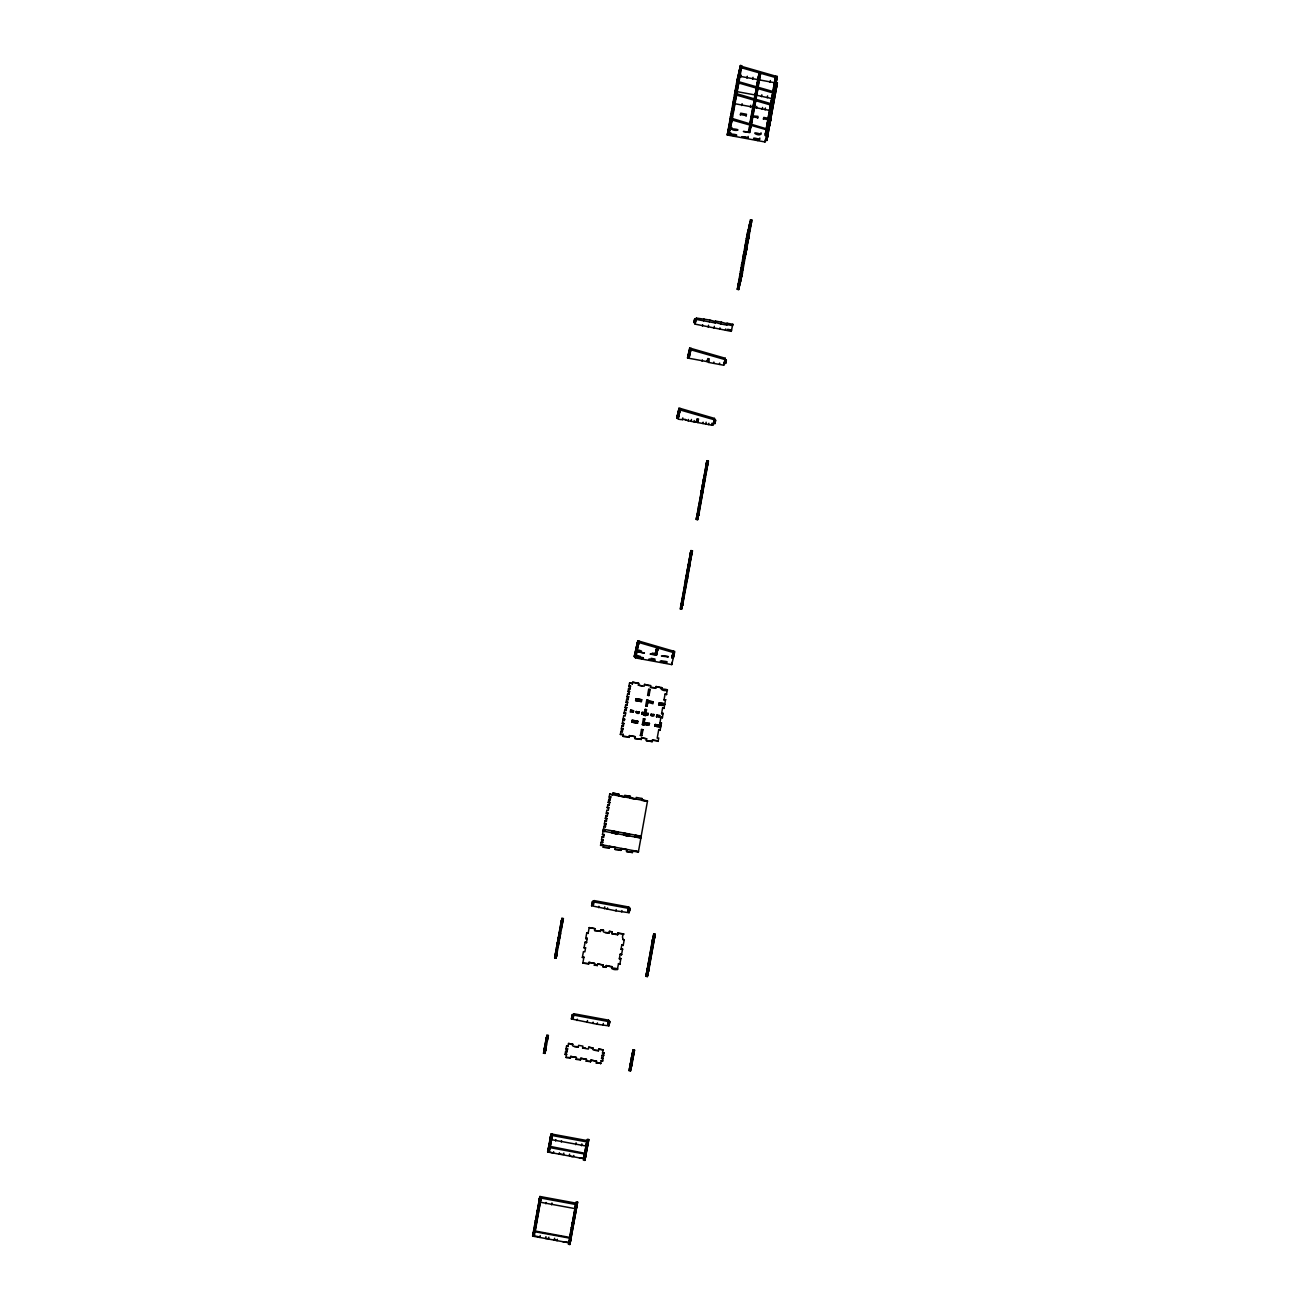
<?xml version="1.0" encoding="UTF-8"?>
<svg xmlns="http://www.w3.org/2000/svg" width="1310" height="1310" viewBox="0 0 1310 1310"><rect width="100%" height="100%" fill="white"/><g stroke="black" fill="none" stroke-linecap="round" stroke-linejoin="round"><path stroke-width="1.5" d="M563.382 918.572L563.136 919.604L561.695 919.325L561.941 918.31L563.382 918.572L556.193 957.692L554.638 957.938L561.237 921.372L562.678 921.651M561.941 918.31L555.227 955.383L556.668 955.645M556.079 958.199L557.159 952.304L555.718 952.042M557.995 947.425L556.553 947.163L557.995 947.425L558.83 942.872L557.389 942.611M559.681 937.993L558.24 937.731L559.681 937.993L560.516 933.44L559.075 933.178M543.486 1053.289L545.042 1053.043L543.486 1053.289L544.076 1050.407M545.288 1051.701L543.846 1051.439L544.927 1045.216L546.237 1038.29L547.678 1038.552M544.927 1053.551L548.382 1035.473L546.941 1035.211L543.846 1051.75L545.288 1052.028L545.533 1050.358L544.092 1050.08M600.553 845.359L603.55 845.376L600.553 845.359L601.159 842.15L602.6 842.412L601.159 842.15M601.519 839.972L603.075 839.726L601.519 839.972L602.125 836.762L603.566 837.024L602.125 836.762M602.485 834.585L603.926 834.847L602.485 834.585L603.173 830.835L604.5 831.621L604.86 829.754L603.304 830L604.86 829.754M603.304 830L603.992 826.25L605.433 826.528L603.992 826.25M604.352 824.072L605.908 823.826L604.352 824.072L604.958 820.862L606.399 821.141L604.958 820.862M605.318 818.684L606.874 818.439L605.318 818.684L605.908 815.475L607.349 815.737L605.908 815.475M606.284 813.297L607.84 813.051L606.284 813.297L606.874 810.088L608.315 810.35L608.806 807.664L607.365 807.402L608.806 807.664M607.234 807.91L607.84 804.7L609.281 804.962L607.84 804.7M608.2 802.522L609.756 802.277L608.2 802.522L608.806 799.313L610.247 799.575L608.806 799.313M609.166 797.135L610.722 796.889L609.166 797.135L609.756 793.925L612.523 794.974L612.883 793.107L618.942 794.22L618.582 796.087L624.461 796.644L618.582 796.087M620.35 734.451L623.347 734.484L620.35 734.451L620.94 731.258L622.381 731.52L620.94 731.258M621.3 729.064L622.856 728.818L621.3 729.064L621.906 725.871L623.347 726.133L621.906 725.871M622.266 723.677L623.822 723.431L622.266 723.677L622.954 719.943L624.395 720.205L622.954 719.943M623.085 719.108L624.526 719.37L623.085 719.108L623.773 715.358L625.099 716.128L625.705 712.935L624.133 713.18L625.705 712.935M624.133 713.18L624.739 709.971L626.18 710.233L624.739 709.971M625.099 707.777L626.655 707.531L625.099 707.777L625.705 704.583L627.146 704.846L625.705 704.583M626.065 702.389L627.621 702.144L626.065 702.389L626.655 699.196L628.096 699.458L626.655 699.196M627.032 697.002L628.587 696.756L627.032 697.002L627.621 693.809L629.062 694.071L627.621 693.809M627.981 691.615L629.537 691.369L627.981 691.615L628.587 688.405L630.028 688.683L628.587 688.405M628.947 686.227L630.503 685.981L628.947 686.227L629.553 683.018L632.435 683.558L629.553 683.018M635.678 656.85L634.236 656.588L634.482 655.246L635.923 655.508L635.448 657.882L671.752 664.596L673.651 656.294L672.21 656.032L672.456 654.689L673.897 654.951M685.326 420.281C687.373 417.857 679.972 421.312 676.795 418.168L678.072 412.322L679.513 412.584L679.972 410.538L679.268 413.927L677.827 413.665L678.072 412.322M724.201 363.181L725.642 363.443L725.871 362.1L724.43 361.838L723.726 365.228L708.448 362.395L709.267 358.825L707.826 358.547L707.122 361.625L687.537 358.007L688.798 352.144L690.239 352.423L690.714 350.36L690.01 353.765L688.569 353.503L688.798 352.144M730.751 119.636L767.709 130.083L764.991 141.971L727.246 134.995L737.039 80.352L738.48 80.614M636.382 653.461L634.941 653.199L634.711 654.542L636.152 654.803L636.856 651.414L636.152 654.803M636.611 652.757L635.17 652.495L635.416 651.152M638.019 646.288L636.578 646.026L636.349 647.058L637.79 647.32L635.645 650.448L637.086 650.71L638.494 644.242L637.053 643.98L636.807 645.322L638.248 645.601L639.198 641.179L637.757 640.917L638.723 643.226L637.282 642.964M676.795 418.168L677.597 414.369M687.537 358.007L688.34 354.191L689.78 354.47L688.978 358.269M695.61 321.458L695.299 322.784L693.923 322.538L694.169 321.179L695.61 321.458L695.07 324.127L731.258 331.348L732.814 324.274L727.05 323.21L726.69 325.06L720.926 323.996L721.286 322.145L715.522 321.081L715.162 322.931L709.398 321.867L709.758 320.017L696.38 318.068L695.839 320.753L694.398 320.491L694.627 319.132L709.398 321.867M728.409 129.87L728.655 128.527M732.961 113.135L733.78 108.566L732.339 108.288L731.651 112.038L733.092 112.3M733.682 101.066L732.83 105.602M733.666 100.723L734.157 98.021M736.073 95.597L734.632 95.335L735.106 92.633M637.544 648.663L636.103 648.401L636.578 646.026M679.743 411.88L678.302 411.618L678.531 410.259M679.006 408.212L678.76 409.572L714.277 419.757L714.523 418.414L680.447 408.491L679.006 408.212L678.302 411.618M690.468 351.719L689.027 351.457L689.273 350.098M725.019 359.595L725.249 358.252L689.748 348.051L689.502 349.393L725.019 359.595L724.659 361.134L726.1 361.396L726.346 360.053L724.905 359.775L724.659 361.134M729.817 123.402L729.342 125.776L730.783 126.038L731.029 124.696L729.277 124.024L730.947 124.45M734.009 99.642L733.764 100.985L735.205 101.247L734.648 103.703M734.239 98.938L734.484 97.595L733.453 102.098L734.894 102.36M735.942 88.867L736.171 87.508M739.151 71.133L738.676 73.507L740.117 73.769M739.38 70.429L739.626 69.086L741.067 69.348M636.807 645.322L637.757 640.917M740.445 65.5L730.292 121.683L731.733 121.945L741.886 65.762L740.445 65.5L736.793 81.695L738.234 81.957M635.448 657.882L635.923 655.508M728.917 133.915L728.688 135.257L728.917 134.226L727.476 133.964M602.485 842.936L603.075 839.726M603.435 837.548L604.041 834.339M605.318 827.036L605.908 823.826M606.284 821.648L606.874 818.439M607.234 816.261L607.84 813.051M609.166 805.486L609.756 802.277M610.116 800.082L610.722 796.889M622.266 732.028L622.856 728.818M623.233 726.641L623.822 723.431M624.28 720.713L624.641 718.862M626.065 710.74L626.655 707.531M627.032 705.353L627.621 702.144M627.981 699.966L628.587 696.756M628.947 694.578L629.537 691.369M629.913 689.191L630.503 685.981M678.236 418.43L679.038 414.631L678.711 416.056M729.621 130.836L728.18 130.574L727.934 131.917L729.375 132.179L730.096 128.789M570.096 1243.043L532.63 1236.116L539.704 1197.504L541.145 1197.782L541.374 1196.751L535.135 1231.777L534.889 1232.808L533.448 1232.53M585.046 1152.341L583.67 1158.662L547.645 1151.998L550.855 1134.951L552.296 1135.213L552.542 1134.182L549.905 1148.69L548.464 1148.412M565.036 1054.485L566.591 1054.239L565.036 1054.485L565.625 1051.291L567.066 1051.553L565.625 1051.291M566.002 1049.097L567.558 1048.851L566.002 1049.097L566.591 1045.904L568.032 1046.166L566.591 1045.904M597.229 1024.256L571.406 1018.951L572.339 1014.529L573.78 1014.808L574.026 1013.776L608.61 1020.163L608.135 1022.537L609.576 1022.799L608.872 1025.877L597.229 1024.256L597.458 1022.913M582.344 957.495L583.9 957.25L582.344 957.495L583.425 951.6L584.866 951.862L585.586 947.818L584.145 947.556L585.586 947.818M584.014 948.063L585.095 942.168L586.536 942.43L585.095 942.168M585.701 938.631L587.257 938.386L585.701 938.631L586.782 932.736L588.223 932.998L586.782 932.736M615.962 910.827L591.596 905.783L592.529 901.378L593.97 901.64L594.216 900.609L628.8 907.011L628.325 909.369L629.766 909.648L629.062 912.71L615.962 910.827L616.208 909.484M637.086 650.71L637.331 649.367M679.268 413.927L679.513 412.584M680.201 409.834L680.447 408.491M690.01 353.765L690.239 352.423M690.943 349.672L691.189 348.313M696.38 318.068L695.839 320.753M731.897 117.523L730.456 117.261L731.52 112.873L730.636 116.77L732.388 116.377L731.799 119.587M734.271 105.864L734.746 103.162L733.305 102.901M738.48 82.121L739.069 78.928L737.514 79.173M575.958 1203.137L539.933 1196.488L533.694 1231.515L569.719 1238.163L568.376 1244.238L569.817 1244.5L571.16 1238.114M587.126 1140.584L551.101 1133.92L548.693 1147.396L584.718 1154.061M731.488 122.96L731.733 121.617L730.292 121.355L730.047 122.698L731.488 122.96L731.029 125.023L729.506 124.188L728.884 127.823L730.325 128.085L730.783 126.038M603.206 847.242L609.363 847.848L603.206 847.242L603.55 845.376M622.987 736.335L629.16 736.941L622.987 736.335L623.347 734.484M632.304 684.066L632.664 682.215L638.723 683.329L638.363 685.179L642.211 685.9M637.118 657.129L643.292 657.735L637.118 657.129L637.479 655.262M730.472 133.98C745.717 135.159 727.983 137.534 730.718 132.637M540.195 1202.187L535.037 1230.991M549.43 1150.409L549.087 1152.276M550.151 1146.365L552.296 1135.541L586.88 1141.927M566.002 1057.448L570.439 1057.743L566.002 1057.448L566.591 1054.239M566.952 1052.061L567.558 1048.851M567.918 1046.674L568.524 1043.464L572.847 1044.266C569.457 1047.672 585.505 1047.034 574.402 1046.477M571.406 1018.951L571.635 1017.935L573.076 1018.197L573.551 1015.823L572.11 1015.561L572.339 1014.529M582.819 963.145L588.698 963.701L582.819 963.145L583.9 957.25M586.422 942.938L587.257 938.386M588.108 933.506L589.189 927.611L594.953 928.675L594.593 930.542L600.471 931.082L594.593 930.542M591.596 905.783L591.825 904.768L593.266 905.03L593.512 903.687L592.071 903.425M638.314 651.905L644.373 653.019L638.314 651.905L638.674 650.038L641.572 651.119M731.668 128.757C746.913 129.936 729.179 132.31 731.913 127.414M741.231 75.145L740.87 77.012M573.076 1018.197L574.026 1013.776M593.266 905.03L594.216 900.609M630.65 710.216L630.29 712.083L633.287 712.1L633.532 710.757L630.65 710.216L633.532 710.757M682.444 419.74L682.805 417.89M553.639 1151.719L553.409 1153.062L547.76 1151.49M570.325 1058.251L570.669 1056.4L576.433 1057.465L576.089 1059.315L580.526 1059.61L576.089 1059.315M577.055 1020.539L577.284 1019.18M641.491 658.995L641.736 657.653M734.73 136.371L734.975 135.028M633.418 711.264L633.287 712.1M539.835 1237.459L540.195 1235.592M588.583 964.209L588.943 962.359L594.707 963.423L594.347 965.274L597.344 965.306L594.347 965.274M598.67 907.633L598.916 906.291M609.248 848.356L609.608 846.506L615.372 847.57L615.012 849.42L620.891 849.977L615.012 849.42M611.999 832.996L612.343 831.146L618.107 832.21C619.466 836.5 606.088 830.393 615.831 833.717M629.029 737.465L629.389 735.598L635.154 736.662L634.793 738.529L641.261 739.184L634.793 738.529M631.78 722.105L632.14 720.238L637.904 721.302L637.544 723.169L631.78 722.105L637.544 723.169M635.628 700.539L635.972 698.688L641.736 699.753L641.392 701.603L635.628 700.539L641.392 701.603M702.438 326.026L702.684 324.683M742.099 103.686L741.738 105.553M703.634 320.803L703.994 318.952M740.346 115.034L740.707 113.184L746.471 114.248L746.111 116.099M747.289 76.258L746.929 78.125M636.414 711.297C634.253 713.475 640.524 714.638 639.296 711.821L636.3 711.805L639.296 711.821M713.115 424.882L713.704 422L713.115 424.882L711.559 425.128L697.722 422.573L698.541 418.987L697.1 418.725L696.281 422.295L688.208 420.805L688.454 419.462M559.403 1152.784L559.173 1154.126L563.611 1154.421L563.84 1153.078M578.25 1047.198L578.611 1045.331L582.934 1046.133L582.573 1048L585.57 1048.016M691.091 421.345L691.451 419.478M545.959 1236.656L545.599 1238.523L548.595 1238.54L548.841 1237.197M551.968 1202.973L551.608 1204.84M600.357 931.606L600.717 929.74L603.599 930.28C600.226 933.686 616.257 933.031 605.154 932.491M604.434 908.698L604.794 906.847M624.346 797.151L624.706 795.301L630.47 796.365L630.11 798.216L635.989 798.773L630.11 798.216M650.464 687.423L655.77 687.865L650.464 687.423L650.824 685.572L644.487 684.393L644.127 686.26L638.363 685.179M702.111 361.232L702.356 359.89M708.202 327.091L708.563 325.24M753.053 77.323L752.693 79.189M644.127 714.638L641.818 714.212L642.178 712.362L644.487 712.787L642.178 712.362M693.972 421.869L694.218 420.526M580.412 1060.117L580.756 1058.251L586.52 1059.315L586.176 1061.182L590.614 1061.477L586.176 1061.182M587.142 1022.389L587.486 1020.539M597.229 965.814L597.589 963.947L603.353 965.028L602.993 966.878L605.99 966.895L602.993 966.878M607.316 909.238L607.562 907.879M750.745 105.291L750.384 107.158M640.426 735.385L641.507 729.49L642.948 729.752L641.867 735.647L640.426 735.385L641.867 735.647M649.433 723.431L649.072 725.298L643.996 723.824L643.783 724.872L642.342 724.61L643.423 718.715L644.864 718.977L644.127 722.989L649.433 723.431L644.127 722.989M644.127 714.801C649.039 716.783 647.418 712.837 645.437 715.587L643.996 715.309L644.242 714.13L641.818 714.212M644.356 713.295L645.077 709.414L646.518 709.676L645.797 713.557L648.221 713.475L645.797 713.557M645.666 706.024L647.222 705.779L645.666 706.024L646.747 700.113L648.188 700.392L647.975 701.439L653.264 701.882L646.747 700.113M647.697 694.726L648.663 689.338L650.104 689.6L649.023 695.512L647.582 695.233L649.023 695.512M696.281 422.295L696.642 420.444M707.122 361.625L707.367 360.283M655.147 654.476L656.703 654.23L656.474 655.262L650.137 654.083L655.147 654.476L655.508 652.626M748.387 131.851L748.747 130.001M749.942 122.927L752.808 107.06L733.191 103.408L734.877 102.688M754.233 98.954L755.182 93.567M756.263 87.672L758.064 77.716M657.407 651.168L657.882 648.794L657.407 651.168L655.966 650.89L656.441 648.532M751.121 126.169L750.646 128.544L749.205 128.265L749.68 125.891M754.216 100.919L750.024 124.368L751.465 124.63L755.657 101.181L754.216 100.919L752.562 108.255M756.378 88.802L754.445 99.576L755.886 99.838L757.819 89.064L756.378 88.802L754.969 94.942L736.809 91.585L738.774 82.989L772.851 92.912M759.112 73.442L756.623 87.442L758.064 87.721L760.553 73.704L759.112 73.442L757.704 79.582L738.12 75.964L737.268 79.648L738.709 79.91M620.776 850.485L621.136 848.634L626.9 849.699L626.54 851.549L632.304 852.613L632.664 850.763L638.428 851.828L632.55 851.271L632.304 852.613M629.291 836.189L629.635 834.339L623.871 833.275C620.498 836.681 636.545 836.026 625.443 835.485M654.705 660.371L648.941 659.307L654.705 660.371L654.934 659.028L651.103 658.324M655.901 655.147L656.13 653.805M713.966 328.155L714.327 326.305M747.928 137.746L742.164 136.682L747.928 137.746L748.174 136.404M715.162 322.931L715.522 321.081M641.147 739.692L641.507 737.841L646.682 738.791L646.321 740.658L652.085 741.722L652.445 739.855L658.209 740.92L652.331 740.379L652.085 741.722M645.437 715.587L645.683 714.392M647.107 706.286L647.844 702.275L652.92 703.748L653.264 701.882M697.722 422.573L697.952 421.214M708.448 362.395L708.694 361.052M656.474 655.262L657.178 651.856L655.737 651.594M751.383 123.205L752.349 117.818M755.673 99.216L756.312 95.745M757.115 82.792L758.67 82.546L758.064 85.756M554.245 1240.111L554.605 1238.261M569.604 1154.143C567.197 1156.452 574.861 1157.696 573.813 1155.453M594.576 1050.211C605.678 1050.751 589.631 1051.406 593.021 1048L588.698 1047.198L588.337 1049.064L582.573 1048M592.906 1023.454L593.135 1022.111M609.003 933.195L609.363 931.344L612.245 931.869L611.885 933.735L617.649 934.8L618.009 932.933L623.773 933.997C620.105 937.256 625.607 941.792 622.807 939.385M647.877 715.325L648.221 713.475M756.787 106.405L756.443 108.272M557.372 1239.293L557.127 1240.652L554.359 1239.604M605.875 967.419L606.235 965.552L611.999 966.616C609.51 971.856 626.213 968.909 611.754 967.959M635.874 799.28L636.234 797.43L641.998 798.494L641.638 800.344L645.47 801.065M651.103 713.999C648.958 716.193 655.213 717.356 653.985 714.539L650.988 714.523L653.985 714.539M655.655 688.389L656.015 686.522L661.779 687.586C659.29 692.826 675.993 689.879 661.534 688.929M702.913 423.523L703.142 422.18M713.639 363.361L713.885 362.019M719.73 329.219L719.976 327.877M757.639 118.228L757.999 116.377L752.104 115.82M761.831 94.811L761.487 96.678M576.105 1142.811L575.745 1144.678M590.499 1061.984L590.843 1060.117L596.607 1061.182L596.263 1063.049L600.7 1063.327L596.263 1063.049M705.795 424.063L706.139 422.197M762.551 107.469L762.207 109.336M664.547 663.269L664.792 661.91M757.786 140.629L758.032 139.286M611.639 968.483L611.999 966.616M617.649 934.8L618.009 932.933M621.726 911.891L621.972 910.548M635.284 835.911L635.055 837.254L635.399 835.403L641.163 836.468L635.399 835.403M641.638 800.344L641.998 798.494M655.066 725.019L654.836 726.362L655.197 724.495L660.96 725.56L655.197 724.495M656.867 715.08L656.523 716.93L656.867 715.08L659.749 715.604L659.405 717.471L656.637 716.423M662.516 705.517L658.684 704.813C658.259 699.016 672.767 707.76 658.914 703.454M661.419 689.453L661.779 687.586M666.217 662.5C671.85 660.993 650.137 660.486 666.348 661.992M708.677 424.587L708.907 423.245M719.403 364.426L719.649 363.083M725.494 330.284L725.74 328.941M658.684 704.813L659.028 702.946M667.429 657.276C673.045 655.77 651.332 655.262 667.543 656.768M759.587 139.368C745.734 135.061 760.242 143.805 759.816 138.025M726.69 325.06L727.05 323.21M760.783 134.144C746.929 129.837 761.438 138.582 761.012 132.801M763.402 119.292L763.763 117.441L768.086 118.244M765.433 108.009L765.089 109.86M767.594 95.892L767.251 97.742M770.346 80.532L769.985 82.383M581.869 1143.876L581.509 1145.742M598.424 1050.915L598.785 1049.064L603.091 1049.867L602.502 1053.076L604.057 1052.831L602.502 1053.076M602.993 1025.321L603.337 1023.47M711.559 425.128L711.903 423.261M658.75 729.605L660.191 729.883L658.75 729.605L657.178 738.201L658.75 737.956L658.095 741.444M659.88 723.12L661.435 722.874L659.88 723.12L660.96 717.225L662.401 717.487L660.96 717.225M661.566 713.688L663.122 713.442L661.566 713.688L662.631 707.793L664.072 708.055L662.631 707.793M664.006 699.949L665.562 699.704L664.006 699.949L665.087 694.054L666.528 694.316L665.087 694.054M680.283 608.904L681.839 608.659L680.283 608.904L685.638 579.691L687.079 579.97M692.335 550.953L692.106 551.968L690.665 551.707L685.425 579.921L686.866 580.183L687.783 576.891L689.715 566.116L688.274 565.855L685.408 581.05L686.849 581.312L687.553 578.234L686.112 577.972L681.102 605.318M696.216 519.431L696.445 518.4L697.886 518.662L697.657 519.693L696.216 519.431L706.712 461.709L708.153 461.971M713.934 421.296L714.163 419.953L715.604 420.215L715.375 421.558L713.934 421.296L714.523 418.414M723.726 365.228L724.43 361.838M737.268 289.33L737.497 288.298L738.938 288.56L738.709 289.592L737.268 289.33L747.06 234.686M748.731 234.244L749.451 230.855L748.01 230.593L746.831 235.702M692.45 550.757L689.011 569.179L687.57 568.917L691.009 550.495L690.665 552.034L692.106 552.296L692.45 550.757L690.894 550.675M698.59 515.6L698.836 514.24L697.395 513.978L697.149 515.321L698.59 515.6L699.18 512.718L708.399 460.956L706.958 460.694L697.395 514.306L698.836 514.568M740.821 280.373L739.38 280.111L737.858 286.448L739.298 286.71L741.296 277.998M739.855 277.736L738.905 282.158L740.346 282.42L740.854 279.308M742.426 270.712L742.999 267.469L741.558 267.207L740.985 270.45M743.327 257.235L744.178 252.371M746.847 245.92L745.406 245.658L746.094 241.58M748.812 237.323L748.337 239.37L746.585 238.895L747.06 236.193M747.535 233.507L749.107 233.262L747.535 233.507L748.943 226.499L750.384 226.761L749.909 228.808M749.173 225.467L748.698 227.842L750.139 228.104L751.088 223.682L749.648 223.421L749.173 225.467L750.614 225.729M766.71 132.916L768.037 133.685L765.449 133.407L765.924 131.033M766.154 129.019L769.756 108.812M770.444 104.833L772.278 95.155L773.719 95.417L774.128 92.633M772.687 92.371L774.423 82.677M673.422 657.325L671.981 657.063L671.752 658.078L673.193 658.341L674.47 652.724L673.029 652.445L673.274 651.103L639.198 641.179M742 274.936L741.755 276.279L740.314 276.017L740.559 274.674L742 274.936L741.051 279.357L739.61 279.079L750.466 219.834L751.907 220.096L741.984 275.264L740.543 274.985M766.268 129.821L775.831 76.209L740.314 66.008M568.769 1242.273L569.015 1240.914M583.785 1158.155L584.014 1156.795M584.407 1154.356L586.422 1143.646M600.586 1063.851L601.175 1060.641L602.616 1060.903L601.175 1060.641M601.536 1058.464L603.091 1058.218L601.536 1058.464L602.142 1055.254L603.582 1055.516L602.142 1055.254M609.805 1021.456L609.101 1024.862L607.66 1024.584L608.135 1022.209L609.576 1022.488L609.805 1021.456L608.364 1021.194L608.61 1020.163M617.403 969.547L618.484 963.636L619.925 963.914L618.484 963.636M619.319 958.773L620.891 958.527L619.319 958.773L620.17 954.204L621.611 954.482L620.17 954.204M621.005 949.341L622.561 949.095L621.005 949.341L621.841 944.788L623.282 945.05L621.841 944.788M628.8 907.011L628.554 908.026L629.995 908.288L629.291 911.694L627.85 911.433L628.096 910.073L629.537 910.352M638.314 852.335L640.934 837.81L635.17 836.746M641.048 836.975L647.517 800.901L641.753 799.837M660.076 730.39L660.715 726.919L654.951 725.855M660.829 726.084L661.435 722.874M662.287 717.995L663.122 713.442M663.957 708.563L664.563 705.353L658.799 704.289M664.678 704.518L665.562 699.704M666.413 694.824L667.298 690.01M671.752 664.596L672.226 662.221M681.724 609.166L682.968 602.043M681.839 599.98L683.28 600.258L684.049 596.148M684.573 593.07L686.866 580.183M686.98 579.675L689.6 564.987M689.813 563.693L691.876 553L690.435 552.722L690.19 554.081L691.631 554.343L691.86 553.311L690.419 553.049M697.657 519.693L699.982 506.79L698.541 506.511M700.293 505.038L702.782 491.512L701.341 491.234M702.799 490.857L705.075 478.281M705.566 475.317L707.924 463.003L706.483 462.741L706.237 464.084L707.678 464.346L707.924 463.003M713.459 423.343L714.9 423.605L715.145 422.262M731.258 331.348L731.504 330.005L727.656 329.301M738.709 289.592L741.542 273.708M744.014 259.806L742.099 271.366L742.999 267.469M744.735 255.827L745.439 251.864M745.98 249.26L746.34 247.082M747.208 241.924L747.912 237.961M764.991 141.971L765.236 140.612M765.466 139.597L766.792 140.53L768.135 134.144L765.335 133.604M584.637 1154.634L586.078 1154.896L584.817 1160.382L583.376 1160.12L587.371 1139.274L588.812 1139.553L585.455 1157.385L584.014 1157.123M682.543 605.58L682.788 604.237L681.347 603.975L680.889 605.367L682.543 605.58L687.553 578.234M732.814 324.274L732.568 325.617L726.804 324.552M741.755 275.952L739.659 276.181L741.345 276.606L741.82 273.921M744.768 257.513L745.161 255.679L744.915 256.695M745.144 255.319L743.458 254.893L745.144 255.319L745.734 252.126L745.243 255.581L743.72 255.401M746.7 246.722L744.899 246.804L746.7 246.722L746.209 249.424M748.976 233.769L749.68 230.151L748.239 229.889M770.591 112.48L766.416 135.716L764.975 135.454L765.22 134.439L768.037 135.061L766.465 134.914M770.853 110.941L775.995 82.104M740.084 67.367L775.602 77.552L774.308 83.185L775.749 83.447L776.699 79.026M672.226 655.704L673.667 655.983L674.126 654.247L674.716 651.365L673.274 651.103M745.243 255.581L745.947 252.191M748.108 240.074L747.404 243.464L748.108 240.074L746.667 239.795L745.636 244.315M748.337 239.37L749.058 235.98M751.088 223.682L750.843 225.042L749.402 224.763M775.831 76.209L777.272 76.471L767.365 131.622L765.924 131.36L766.154 130.329L767.594 130.607M569.817 1244.5L576.924 1205.79L575.483 1205.511M584.817 1160.382L588.812 1139.553M602.502 1061.411L603.091 1058.218M603.468 1056.024L604.057 1052.831M619.81 964.422L620.891 958.527M621.48 954.99L622.561 949.095M623.167 945.558L624.248 939.663M766.792 140.53L777.37 82.792L774.538 82.153M571.062 1239.014L569.621 1238.752L576.203 1201.843L577.644 1202.105L570.456 1241.503L569.015 1241.241M777.37 82.792L767.185 138.565M631.666 1065.538L630.225 1065.259L630.454 1064.244L631.895 1064.506L630.552 1070.892L629.111 1070.63L631.911 1055.189M648.483 971.234L647.042 970.956L647.287 969.94L648.728 970.202L647.386 976.589L645.945 976.327L652.593 939.335L654.034 939.597M630.962 1068.927L629.52 1068.665L633.107 1049.785L634.548 1050.063L631.813 1065.423L630.372 1065.145L629.111 1070.63M647.779 974.624L646.338 974.362L653.772 933.932L655.213 934.194L648.63 971.119L647.189 970.841L645.945 976.327M630.552 1070.892L632.959 1057.448M647.386 976.589L654.738 936.519L653.297 936.257M737.039 81.859L736.662 84.037M736.073 87.246L735.368 91.323L735.614 90.292M735.614 89.964L736.646 85.461L736.4 86.82L737.841 87.082M736.875 84.757L737.579 81.367M733.551 100.035L734.877 100.821M734.632 95.335L736.187 95.09M734.713 96.891L735.418 93.501L736.859 93.763L770.935 103.686M739.56 76.226L740.346 72.738L738.905 72.476M740.821 70.691L741.525 67.629M730.21 118.604L731.766 118.358M730.358 119.308L729.981 121.502M728.311 129.412L729.85 130.132M727.246 134.995L730.996 118.277M735.68 99.2L736.613 95.106L734.517 94.647L735.843 95.433M732.388 116.377L730.571 116.754M732.192 119.898L732.437 118.555L730.276 118.358M693.923 322.538L694.627 319.132M689.027 351.457L689.748 348.051M695.07 324.127L695.364 322.8M689.78 354.47L689.453 355.894L688.012 355.632M559.927 928.299L561.482 928.053L562.317 923.173L560.876 922.911M554.638 957.938L556.193 957.692M751.875 112.152L753.316 112.431M760.553 73.704L759.145 79.844L775.864 82.939M757.819 89.064L756.41 95.204L773.015 98.807L771.574 98.545L773.096 91.569L736.908 81.187M754.003 108.517L755.657 101.181M752.693 115.919L754.249 107.338L770.902 110.679M709.758 320.017L715.407 321.589M546.941 1035.211L546.712 1036.243L548.153 1036.505L548.382 1035.473M634.236 656.588L634.941 653.199M635.17 652.495L635.89 649.105M636.103 648.401L636.349 647.369L637.79 647.648L638.248 645.601M637.053 643.98L637.511 642.26L638.952 642.522L673.029 652.445M688.208 420.805L685.441 419.773M632.664 682.215L638.723 683.329M773.539 87.492L774.98 87.754M771.082 101.23L772.523 101.509M612.883 793.107L618.942 794.22M769.412 110.662L770.689 105.029L736.613 95.106M768.446 116.05L769.887 116.328M776.224 81.073L777.272 76.471M720.926 323.996L715.276 322.424M721.286 322.145L726.935 323.717M767.185 123.058L768.626 123.32M635.972 698.688L641.736 699.753M766.514 128.478L767.84 129.248L732.437 118.555M771.574 106.896L770.247 106.11M769.396 119.014L770.87 118.784L770.64 119.816L769.199 119.554M776.175 88.507L775.946 89.538L774.505 89.26M776.404 87.492L776.65 86.46M632.14 720.238L637.904 721.302M629.389 735.598L635.154 736.662M770.165 121.863L770.411 120.847L768.97 120.569M769.003 128.298L767.676 127.528M767.431 137.222L767.889 135.503L766.448 135.225M591.825 904.44L593.97 901.968L628.554 908.354L628.325 909.369M592.3 902.394L592.529 901.378M749.877 222.716L750.122 221.374L751.563 221.636L751.318 222.978M750.466 219.834L751.907 220.096M644.487 684.393L649.121 685.785M589.189 927.611L594.953 928.675M744.064 251.684L745.619 252.633M745.144 246.968L744.768 249.162M745.406 245.658L745.636 244.626M746.896 239.108L747.617 235.702M742.017 262.982C745.93 262.213 739.806 263.719 741.788 265.865M743.474 256.76L742.852 259.937M743.474 256.433L744.506 251.929M744.735 251.225L745.439 247.836L746.88 248.098L746.176 251.487L746.651 249.44L745.21 249.178M747.912 238.485L746.34 238.731L748.026 239.157M612.343 831.146L618.107 832.21M740.477 271.596L741.558 267.207M740.379 273.643L740.019 275.837M609.608 846.506L615.372 847.57M744.686 258.054L744.915 257.022M571.635 1017.608L573.78 1015.119L608.364 1021.522L607.905 1023.241L609.346 1023.503M739.659 284.532L738.332 283.746L739.888 284.466M655.966 650.89L656.195 649.875L657.636 650.137M656.949 652.888L656.703 653.919L652.298 653.1M648.663 689.338L650.104 689.6M724.905 359.775L725.249 358.252M568.524 1043.464L572.847 1044.266M645.077 709.414L646.518 709.676M643.996 715.309L644.242 714.13M643.423 718.715L644.864 718.977M642.342 724.61L647.337 724.97M641.507 729.49L642.948 729.752M647.631 703.323L647.844 702.275M647.975 701.439L648.188 700.392M725.642 363.443L726.346 360.053M588.943 962.359L594.707 963.423M643.783 724.872L643.996 723.824M641.507 737.841L646.682 738.791M551.101 1133.92L549.922 1139.372L587.388 1146.283L587.617 1145.267L586.176 1145.005M549.087 1143.925L550.527 1144.187M547.645 1151.998L548.693 1147.069L550.135 1147.331L550.38 1146.315M714.9 423.605L715.604 420.215M570.669 1056.4L576.433 1057.465M706.958 460.694L706.712 462.037L708.153 462.299L708.399 460.956M630.47 796.365L626.508 796.152M656.015 686.522L661.665 688.094M703.978 477.069L703.274 480.459L704.715 480.737L705.419 477.331M600.717 929.74L603.599 930.28M701.358 490.595L702.913 490.349M539.933 1196.488L538.754 1201.925L576.22 1208.852L576.466 1207.836L575.024 1207.558M623.871 833.275L629.635 834.339M534.562 1225.341L536.003 1225.603M533.596 1230.729L571.062 1237.655M532.63 1236.116L533.694 1231.187M540.441 1201.172L541.145 1198.093L575.729 1204.496L569.621 1237.393M621.136 848.634L626.9 849.699M646.321 740.658L652.216 741.214M698.426 515.387L697.1 514.601M555.8 1139.602L555.571 1140.945M689.715 556.128L689.961 554.769L691.402 555.047L689.846 555.293M534.071 1236.378L534.431 1234.528L532.99 1234.266M688.159 564.725L689.486 565.494M597.589 963.947L603.353 965.028M691.876 553L691.631 554.015L690.19 553.753M691.156 556.39L691.402 555.358L689.961 555.096M682.33 605.646L681.004 604.86M545.844 1203.775L546.09 1202.433M626.54 851.549L632.419 852.106M672.21 656.032L672.439 655.016L673.88 655.278M609.363 931.344L612.245 931.869M561.335 1142.009L561.564 1140.666M580.756 1058.251L586.52 1059.315M659.749 715.604L656.752 715.587M611.885 933.735L617.763 934.292M660.715 726.919L656.752 726.722M606.235 965.552L611.885 967.124M588.698 1047.198L593.021 1048M590.843 1060.117L596.607 1061.182M627.85 911.433L628.079 910.401L629.52 910.663M623.773 933.997L617.894 933.457M629.062 912.71L629.291 911.694M629.766 909.32L629.995 908.288M598.785 1049.064L603.091 1049.867M607.66 1024.584L607.889 1023.569L609.33 1023.831M608.872 1025.877L609.101 1024.862M579.347 1157.86L585.226 1158.417M562.891 1241.716L570.21 1242.535M585.947 1146.021L587.207 1140.224M585.111 1150.573L586.553 1150.851M585.455 1157.074L585.701 1155.715L584.26 1155.453M586.061 1153.537L548.71 1146.103L550.036 1146.872M572.978 1218.529L574.419 1218.791M572.257 1222.574L573.698 1222.836M570.587 1232.006L572.028 1232.268M576.4 1207.591L577.644 1202.105M577.17 1204.43L576.94 1205.462L575.499 1205.2M653.772 933.932L652.347 940.678L653.788 940.94L654.017 939.925L652.527 939.417M653.968 939.679L655.213 934.194M654.492 937.878L654.263 938.893L652.822 938.631M633.107 1049.785L631.682 1056.531L633.123 1056.81M633.287 1055.533L634.548 1050.063M631.322 1066.749L629.995 1065.963M740.084 67.039L741.525 67.301M739.855 68.055L741.296 68.333M739.839 68.382L741.28 68.644M739.61 69.414L741.051 69.676M775.716 76.717L777.158 76.979M775.602 77.552L777.043 77.814M775.487 77.748L776.928 78.01M758.768 74.981L760.209 75.243M775.487 78.06L776.928 78.338M758.523 75.996L759.964 76.258M775.242 79.091L776.683 79.353M758.293 77.028L759.734 77.29M775.012 80.106L776.453 80.385M739.888 74.473L738.447 74.212L738.201 75.554L739.642 75.816M758.064 78.043L759.505 78.305M774.783 81.138L776.224 81.4M757.819 79.075L759.26 79.337M737.972 76.258L739.429 76.733M736.809 81.367L738.594 81.613M774.619 88.425L776.06 88.703M737.399 86.837L735.843 87.082L737.514 87.508M772.507 94.451L773.948 94.713L773.473 96.76L772.032 96.498M755.673 91.864L757.115 92.142M771.917 96.678L773.358 96.956L771.803 97.202M754.347 98.446L755.788 98.709M770.575 105.226L772.016 105.488L771.312 108.877L769.871 108.615M770.346 106.569L771.786 106.83M753.512 103.998L754.953 104.26M770.1 107.6L771.541 107.862M734.517 102.999L732.945 103.244L734.386 103.523M752.693 107.731L754.134 108.009M770.411 112.169L771.852 112.431L770.296 112.676M733.551 108.386L731.995 108.632L733.436 108.91M733.076 111.088L731.504 111.334L732.945 111.596M769.347 119.439L770.788 119.701L769.347 126.448L767.906 126.186M740.461 114.527L746.225 115.591M752.562 116.754L757.753 117.72M763.517 118.784L770.64 120.143M768.954 120.897L770.395 121.159M730.882 115.411L732.323 115.689M730.62 116.475L732.061 116.737M768.151 125.154L769.592 125.416M750.073 122.419L751.514 122.681M730.882 119.112L732.306 119.39M730.767 119.308L732.208 119.57M730.521 120.324L731.962 120.602M730.521 120.651L731.962 120.913M749.435 127.25L750.876 127.512M765.679 132.375L767.12 132.654M765.449 133.08L766.89 133.358M765.22 134.111L766.661 134.373M748.501 131.344L749.942 131.606L749.713 132.637L743.359 131.458L749.828 132.114M727.836 132.114L729.277 132.375M727.721 132.621L729.162 132.883M750.106 221.701L751.547 221.963M749.648 223.748L751.088 224.01M748.943 226.81L750.384 227.089M748.141 230.298L749.582 230.56M748.026 230.806L749.467 231.068M747.764 231.935L749.205 232.198M747.535 232.64L748.976 232.902M747.142 237.749L748.583 238.027M744.276 253.272L745.717 253.534M744.047 253.976L745.488 254.238M741.378 267.698L742.885 267.993M742.623 268.124L741.051 268.37L742.492 268.632M741.133 269.058L742.573 269.32M740.903 269.745L742.344 270.024M740.903 273.462L742.344 273.724M740.789 273.643L742.23 273.905M740.084 277.032L741.525 277.311M739.61 278.768L741.051 279.03M739.151 280.815L740.592 281.077M740.494 281.486L738.824 281.06L740.379 281.994M738.676 282.862L740.117 283.124M738.218 284.909L739.659 285.171M737.972 286.251L739.413 286.513M688.094 355.55L689.535 355.812L689.207 357.237L687.766 356.975M687.766 356.648L689.207 356.926M677.27 415.794L678.793 415.974L678.465 417.415L677.024 417.137M677.041 416.826L678.482 417.088M706.827 461.529L708.268 461.791M706.483 463.052L707.924 463.331M706.254 463.756L707.695 464.018M706.008 465.099L707.449 465.377M705.779 465.803L707.22 466.065M704.895 470.945L706.336 471.223M704.78 471.469L706.221 471.731M703.732 478.412L705.173 478.69M703.519 479.116L704.96 479.378M702.438 484.7L703.879 484.962M702.324 485.208L703.765 485.47M701.57 490.546L703.011 490.808M701.341 491.561L702.782 491.823M700.752 494.132L702.193 494.394M700.637 494.64L702.078 494.902M698.426 507.035L699.867 507.298M697.739 512.439L699.18 512.718M697.624 512.963L699.065 513.225M696.986 515.108L698.607 515.272M696.92 516.353L698.361 516.615M696.691 517.057L698.132 517.319M696.576 517.565L698.132 517.646M689.125 559.321L690.567 559.599M689.011 559.845L690.452 560.107M688.52 564.495L689.961 564.774M687.816 567.574L689.256 567.836M687.193 570.112L688.634 570.374M687.079 570.62L688.52 570.882M686.342 576.629L687.783 576.891M683.885 588.698L685.326 588.96M683.771 589.205L685.212 589.467M681.953 599.472L683.394 599.734M681.92 601.421L683.361 601.683M681.577 602.944L683.018 603.222M681.331 604.303L682.772 604.565M681.102 604.991L682.543 605.269M682.313 606.612L680.872 606.35L680.627 607.365L682.068 607.627L682.313 606.284L680.872 606.022L680.643 607.038L682.084 607.316M637.282 643.275L638.723 643.554L638.494 644.569L637.053 644.307M656.212 649.547L657.653 649.809M674.355 653.231L672.914 652.969L672.685 653.985L674.126 654.247M671.981 656.736L673.422 656.998M637.364 655.77L640.377 656.343M609.707 794.188L647.467 801.18M603.468 829.214L641.212 836.206M603.124 831.113L640.885 838.089M600.717 844.573L638.478 851.549M592.054 903.736L593.495 904.015M561.466 920.684L562.907 920.946M560.991 922.731L562.432 922.993M652.478 939.843L653.919 940.105M558.961 933.686L560.402 933.965M557.274 943.118L558.715 943.38M555.587 952.55L557.028 952.812M555.686 953.336L557.127 953.598M555.456 954.04L556.897 954.302M648.483 971.545L647.042 971.283L646.583 973.003L648.024 973.281M646.812 971.987L648.254 972.249M646.812 972.315L648.254 972.577M554.998 956.087L556.439 956.349M646.567 973.33L648.008 973.608M646.223 974.869L647.664 975.131M571.88 1016.576L573.322 1016.855M571.864 1016.904L573.305 1017.166M632.615 1052.11L634.056 1052.388L633.352 1055.778L631.911 1055.516M632.386 1053.142L633.827 1053.404M546.466 1037.585L547.908 1037.847M632.386 1053.469L633.827 1053.731L633.582 1054.746L632.14 1054.485M632.157 1054.157L633.598 1054.435M545.893 1039.829L547.449 1039.894M545.042 1044.692L546.483 1044.971L544.927 1045.216M545.975 1048.95L544.534 1048.688L544.305 1049.703L545.746 1049.981L545.992 1048.622L544.551 1048.36L544.321 1049.392L545.762 1049.654M631.666 1065.849L630.225 1065.587L629.75 1067.306L631.191 1067.584M545.517 1050.669L543.961 1050.604L545.517 1050.997M629.881 1066.471L631.436 1066.553M629.979 1066.618L631.42 1066.88M629.75 1067.634L631.191 1067.896M586.88 1141.599L588.321 1141.878M550.626 1135.966L552.067 1136.228M550.626 1136.294L552.067 1136.556M586.651 1142.959L588.092 1143.221L587.846 1144.236L586.405 1143.974M550.38 1137.309L551.821 1137.588M550.151 1138.341L551.592 1138.603M550.036 1138.537L551.477 1138.799M584.718 1153.733L586.159 1153.995L585.93 1155.027L584.489 1154.749M548.464 1148.1L549.905 1148.362M584.489 1155.076L585.93 1155.338M548.235 1148.788L549.676 1149.066M548.12 1149.312L549.676 1149.378M584.26 1155.78L585.701 1156.042M548.219 1149.443L549.66 1149.705L549.43 1150.737L547.989 1150.458M584.244 1156.108L585.685 1156.37M539.474 1198.535L540.915 1198.797M539.458 1198.863L540.899 1199.125M539.229 1199.551L540.67 1199.829M575.254 1206.215L576.695 1206.477M539.229 1199.878L540.67 1200.14M575.254 1206.543L576.695 1206.805M569.473 1239.195L570.914 1239.457M533.219 1233.562L534.66 1233.823L534.431 1234.855L532.99 1234.577M569.244 1240.226L570.685 1240.488M532.744 1235.608L539.949 1236.935M561.008 922.404L560.762 923.746L562.203 924.008L562.448 922.666L561.008 922.404M561.466 920.357L561.22 921.7L562.661 921.962L562.907 920.619L561.466 920.357M555.227 955.055L554.981 956.398L556.423 956.677L556.668 955.317L555.227 955.055M555.702 953.009L555.456 954.351L556.897 954.63L557.143 953.271L555.702 953.009M748.976 129.297L748.731 130.312L750.172 130.591L750.417 129.559L748.976 129.297M546.008 1039.305L545.762 1040.664L547.203 1040.926L547.449 1039.583L546.008 1039.305M546.483 1037.258L546.237 1038.601L547.678 1038.879L547.924 1037.52L546.483 1037.258M544.567 1047.394L545.893 1048.164L544.567 1047.394M742.623 259.773L744.178 260.706L742.623 259.773M741.018 272.627L740.789 273.97L742.23 274.232L742.459 272.889L741.018 272.627M655.737 651.922L655.491 652.937L656.932 653.215L657.178 652.183L655.737 651.922M549.676 1140.715L551.002 1141.485L549.676 1140.715M705.664 466.638L706.991 467.424L705.664 466.638M706.024 464.788L705.779 466.131L707.22 466.393L707.466 465.05L706.024 464.788M701.816 489.187L701.112 492.593L702.553 492.855L703.257 489.465L701.816 489.187M538.033 1205.97L539.36 1206.756L538.033 1205.97M699.802 499.519L701.112 500.289L699.802 499.519M537.067 1211.357L538.394 1212.143L537.067 1211.357M535.397 1220.789L536.723 1221.575L535.397 1220.789M696.92 516.025L696.462 518.072L697.902 518.351L698.361 516.304L696.92 516.025M686.243 575.499L687.57 576.269L686.243 575.499M684.573 584.784L685.9 585.57L684.573 584.784M585.701 1147.363L587.027 1148.149L585.701 1147.363M574.058 1212.634L575.385 1213.404L574.058 1212.634M571.422 1227.454L572.748 1228.223L571.422 1227.454M651.627 944.723L652.953 945.492L651.627 944.723M650.661 950.11L651.987 950.88L650.661 950.11M649.94 954.155L651.267 954.924L649.94 954.155M648.27 963.587L649.58 964.356L648.27 963.587M647.304 968.974L648.63 969.744L647.304 968.974M630.962 1060.576L632.288 1061.362L630.962 1060.576M631.436 1057.89L632.763 1058.66L631.436 1057.89M630.47 1063.278L631.797 1064.047L630.47 1063.278"/></g></svg>
